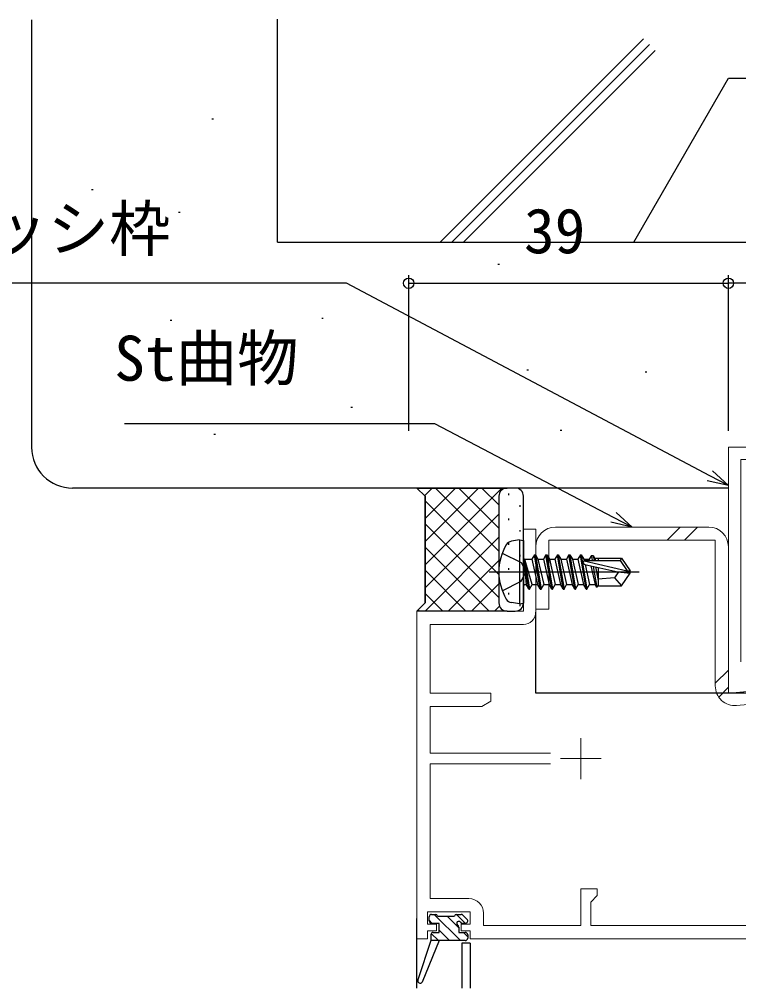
# Model space of a CAD drawing. Units: millimetres, scale not verified. Extents: x -437 to 438, y -554 to 551.
# Drawn here: x -322.4 to -234.6, y 348.7 to 466.6 of the extents above; entities that cross this region are included whole.
import ezdxf
from ezdxf.enums import TextEntityAlignment as Align

# ---------------------------------------------------------------- set-up
doc = ezdxf.new("R2010")
doc.units = ezdxf.units.MM
doc.header["$LTSCALE"] = 4
doc.layers.add('0-2_YKK_11', color=7, linetype='Continuous', lineweight=18)
for name, color, linetype in [('0-3_YKK_12', 2, 'Continuous'), ('0-4_YKK_13', 4, 'Continuous'), ('0-6_YKK_D', 6, 'Continuous'), ('0-8_YSS_K', 3, 'Continuous')]:
    doc.layers.add(name, color=color, linetype=linetype)
doc.styles.add('ＭＳ ゴシック', font='')
doc.styles.get('ＭＳ ゴシック').set_extended_font_data('MS Gothic')

msp = doc.modelspace()

# ---------------------------------------------------------------- linework, layer by layer
at = {"layer": '0-2_YKK_11', "color": 1}
for p, q in [((-238.3, 404.637), (-257, 404.637)), ((-243.387, 403.037), (-241.787, 404.637)), ((-241.264, 403.037), (-239.664, 404.637)), ((-237.5, 385.589), (-235.9, 387.189)), ((-237.075, 383.892), (-235.881, 385.085))]:
    msp.add_line(p, q, dxfattribs=at)
at = {"layer": '0-2_YKK_11', "color": 211}
for p, q in [((-253.9, 378.885), (-253.9, 373.885)), ((-256.4, 376.385), (-251.4, 376.385))]:
    msp.add_line(p, q, dxfattribs=at)
at = {"layer": '0-2_YKK_11', "color": 4}
msp.add_lwpolyline([(-234.4, 388.203), (-234.4, 412.883), (-229.9, 412.883), (-229.9, 414.383), (-235.9, 414.383), (-235.9, 384.383), (-197.4, 387.751), (-197.4, 369.383), (-175.9, 369.383), (-175.9, 384.383), (-155.9, 384.383), (-155.9, 387.383), (-157.4, 387.383), (-157.4, 385.883), (-175.9, 385.883), (-175.9, 414.383), (-181.9, 414.383), (-181.9, 412.883), (-177.4, 412.883), (-177.4, 372.883)], dxfattribs=at)
at = {"layer": '0-2_YKK_11', "color": 211}
for points in [[(-267.4, 355.385), (-268.5, 355.385), (-268.5, 356.185), (-267.4, 356.185), (-267.4, 357.685), (-272.6, 357.685), (-272.6, 356.185), (-271.5, 356.185), (-271.5, 355.385), (-272.6, 355.385), (-272.6, 354.385), (-273.9, 354.385), (-273.9, 394.385), (-260.9, 394.385), (-260.9, 404.385), (-259.4, 404.385), (-259.4, 394.255)], [(-260.9, 392.755), (-272.27, 392.755), (-272.27, 384.385), (-264.9, 384.385), (-264.9, 383.385), (-265.991, 382.755), (-272.27, 382.755), (-272.27, 377.035), (-257.6, 377.035)], [(-257.6, 375.735), (-272.27, 375.735), (-272.27, 359.315), (-267.57, 359.315)], [(-265.77, 357.515), (-265.77, 356.015), (-253.9, 356.015), (-253.9, 360.485), (-251.9, 360.485), (-251.9, 359.685), (-252.7, 358.885), (-252.7, 356.015), (-227.25, 356.015)], [(-219.63, 347.485), (-219.63, 354.385), (-267.4, 354.385), (-267.4, 355.385)]]:
    msp.add_lwpolyline(points, dxfattribs=at)
at = {"layer": '0-2_YKK_11', "color": 1}
for points in [[(-259.4, 402.237), (-259.4, 394.637), (-257.8, 394.637), (-257.8, 403.037), (-237.5, 403.037), (-237.5, 385.256)], [(-234.891, 382.865), (-215.9, 384.527), (-216.039, 386.121), (-235.9, 384.383), (-235.9, 402.237)]]:
    msp.add_lwpolyline(points, dxfattribs=at)
for centre, start, end in [((-257, 402.237), 90, 180), ((-238.3, 402.237), 0, 90), ((-235.1, 385.256), 180, 275)]:
    msp.add_arc(centre, 2.4, start, end, dxfattribs=at)
at = {"layer": '0-2_YKK_11', "color": 211}
for centre, radius, start, end in [((-260.9, 394.255), 1.5, 270.00001, 359.99999), ((-267.57, 357.515), 1.8, 0.00001, 89.99999)]:
    msp.add_arc(centre, radius, start, end, dxfattribs=at)
at = {"layer": '0-3_YKK_12'}
for p, q in [((-273.9, 348.382), (-273.9, 356.885)), ((-268.4, 353.882), (-268.4, 348.382)), ((-267.4, 353.882), (-268.4, 353.882)), ((-267.4, 353.882), (-267.4, 348.382))]:
    msp.add_line(p, q, dxfattribs=at)
msp.add_lwpolyline([(-203.9, 384.385), (-259.4, 384.385), (-259.4, 394.255)], dxfattribs=at)
at = {"layer": '0-4_YKK_13'}
for p, q in [((-273.9, 409.398), (-262.9, 409.398)), ((-272.964, 408.462), (-272.027, 409.398)), ((-272.9, 405.697), (-269.199, 409.398)), ((-272.9, 402.869), (-266.371, 409.398)), ((-272.9, 400.04), (-263.542, 409.398)), ((-271.62, 409.398), (-263.9, 401.678)), ((-268.791, 409.398), (-263.9, 404.507)), ((-265.963, 409.398), (-263.9, 407.335)), ((-263.135, 409.398), (-263.112, 409.375)), ((-261.9, 409.398), (-262.9, 409.398)), ((-263.9, 408.398), (-263.9, 395.385)), ((-263.9, 408.398), (-263.9, 395.385)), ((-262.741, 408.719), (-262.741, 408.519)), ((-260.9, 395.385), (-260.9, 408.398)), ((-272.9, 407.85), (-263.9, 398.85)), ((-261.326, 407.304), (-261.326, 407.104)), ((-272.9, 397.212), (-263.9, 406.212)), ((-262.741, 405.689), (-262.741, 405.489)), ((-272.9, 405.021), (-263.9, 396.021)), ((-272.898, 394.385), (-263.9, 403.383)), ((-261.326, 404.274), (-261.326, 404.074)), ((-272.9, 402.193), (-265.092, 394.385)), ((-262.741, 402.659), (-262.741, 402.459)), ((-261.4, 403.072), (-262.375, 402.9)), ((-261.4, 403.072), (-261.4, 395.248)), ((-261.4, 403.072), (-260.9, 402.984)), ((-260.9, 402.984), (-260.9, 395.336)), ((-261.326, 401.244), (-261.326, 401.044)), ((-259.55, 401.26), (-259.868, 400.71)), ((-258.85, 397.06), (-259.55, 401.26)), ((-259.55, 401.26), (-259.45, 401.26)), ((-259.45, 401.26), (-259.132, 400.71)), ((-259.45, 401.26), (-258.75, 397.06)), ((-258.15, 401.26), (-258.468, 400.71)), ((-257.45, 397.06), (-258.15, 401.26)), ((-258.15, 401.26), (-258.05, 401.26)), ((-258.05, 401.26), (-257.35, 397.06)), ((-256.75, 401.26), (-257.068, 400.71)), ((-256.05, 397.06), (-256.75, 401.26)), ((-256.75, 401.26), (-256.65, 401.26)), ((-256.65, 401.26), (-255.95, 397.06)), ((-255.35, 401.26), (-255.668, 400.71)), ((-254.65, 397.06), (-255.35, 401.26)), ((-255.35, 401.26), (-255.25, 401.26)), ((-255.25, 401.26), (-254.55, 397.06)), ((-253.95, 401.26), (-254.268, 400.71)), ((-253.25, 397.06), (-253.95, 401.26)), ((-253.95, 401.26), (-253.85, 401.26)), ((-253.85, 401.26), (-253.15, 397.06)), ((-252.608, 401.16), (-252.868, 400.71)), ((-252.608, 401.16), (-252.392, 401.16)), ((-252.608, 401.16), (-252.509, 400.56)), ((-252.392, 401.16), (-252.276, 400.56)), ((-252.219, 400.86), (-248.945, 400.86)), ((-251.8, 400.86), (-251.8, 400.56)), ((-248.945, 400.86), (-249.105, 400.56)), ((-248.945, 400.86), (-247.9, 399.31)), ((-270.07, 394.385), (-263.9, 400.555)), ((-260.25, 397.06), (-260.85, 400.66)), ((-260.85, 400.66), (-260.75, 400.66)), ((-260.85, 400.66), (-260.568, 397.61)), ((-260.75, 400.66), (-260.15, 397.06)), ((-259.832, 397.61), (-260.75, 400.66)), ((-260.7, 400.71), (-259.868, 400.71)), ((-259.868, 400.71), (-259.168, 397.61)), ((-259.132, 400.71), (-258.432, 397.61)), ((-259.132, 400.71), (-258.468, 400.71)), ((-258.468, 400.71), (-257.768, 397.61)), ((-257.732, 400.71), (-257.068, 400.71)), ((-257.068, 400.71), (-256.368, 397.61)), ((-256.332, 400.71), (-255.668, 400.71)), ((-255.668, 400.71), (-254.968, 397.61)), ((-254.932, 400.71), (-254.268, 400.71)), ((-254.268, 400.71), (-253.568, 397.61)), ((-253.532, 400.71), (-252.868, 400.71)), ((-253.51, 400.503), (-248.262, 399.31)), ((-253.407, 400.069), (-249.406, 399.16)), ((-253.387, 400.065), (-252.832, 397.61)), ((-252.868, 400.71), (-252.833, 400.557)), ((-252.686, 399.906), (-252.168, 397.61)), ((-252.39, 399.838), (-251.965, 397.26)), ((-252.124, 399.778), (-251.8, 398.112)), ((-251.8, 399.704), (-251.8, 397.46)), ((-272.9, 399.364), (-267.921, 394.385)), ((-265.1, 399.16), (-246.79, 399.16)), ((-262.741, 399.629), (-262.741, 399.429)), ((-249.406, 399.16), (-247.9, 399.16)), ((-249.406, 399.16), (-247.9, 399.01)), ((-248.945, 397.46), (-247.9, 399.01)), ((-248.262, 399.31), (-247.9, 399.31)), ((-247.9, 399.01), (-247.9, 399.31)), ((-267.241, 394.385), (-263.9, 397.726)), ((-261.326, 398.214), (-261.326, 398.014)), ((-260.7, 397.61), (-260.568, 397.61)), ((-260.25, 397.06), (-260.568, 397.61)), ((-260.15, 397.06), (-259.832, 397.61)), ((-259.832, 397.61), (-259.168, 397.61)), ((-258.85, 397.06), (-259.168, 397.61)), ((-258.75, 397.06), (-258.432, 397.61)), ((-258.432, 397.61), (-257.768, 397.61)), ((-257.45, 397.06), (-257.768, 397.61)), ((-257.35, 397.06), (-257.032, 397.61)), ((-257.032, 397.61), (-256.368, 397.61)), ((-256.05, 397.06), (-256.368, 397.61)), ((-255.95, 397.06), (-255.632, 397.61)), ((-255.632, 397.61), (-254.968, 397.61)), ((-254.65, 397.06), (-254.968, 397.61)), ((-254.55, 397.06), (-254.232, 397.61)), ((-254.232, 397.61), (-253.568, 397.61)), ((-253.25, 397.06), (-253.568, 397.61)), ((-253.15, 397.06), (-252.832, 397.61)), ((-252.832, 397.61), (-252.168, 397.61)), ((-251.965, 397.26), (-252.168, 397.61)), ((-251.871, 397.46), (-251.965, 397.26)), ((-251.871, 397.46), (-248.945, 397.46)), ((-249.8, 398.46), (-248.945, 397.46)), ((-272.9, 396.536), (-270.749, 394.385)), ((-262.741, 396.599), (-262.741, 396.399)), ((-260.25, 397.06), (-260.15, 397.06)), ((-260.25, 397.06), (-260.15, 397.06)), ((-258.85, 397.06), (-258.75, 397.06)), ((-257.45, 397.06), (-257.35, 397.06)), ((-256.05, 397.06), (-255.95, 397.06)), ((-254.65, 397.06), (-254.55, 397.06)), ((-253.25, 397.06), (-253.15, 397.06)), ((-264.413, 394.385), (-263.815, 394.983)), ((-261.4, 395.248), (-262.375, 395.42)), ((-261.4, 395.248), (-260.9, 395.336)), ((-261.326, 395.184), (-261.326, 394.984)), ((-273.739, 394.546), (-273.577, 394.385)), ((-262.9, 394.385), (-261.9, 394.385)), ((-272.1, 357.382), (-271.6, 357.382)), ((-268.574, 354.182), (-271.774, 357.382)), ((-269.1, 357.382), (-268.5, 357.382)), ((-267.98, 356.282), (-269.08, 357.382)), ((-268.288, 357.294), (-267.788, 356.794)), ((-272.4, 356.582), (-272.4, 357.082)), ((-272.021, 356.282), (-272.4, 356.661)), ((-271.4, 357.182), (-269.3, 357.182)), ((-268.8, 355.755), (-270.227, 357.182)), ((-268, 356.282), (-268.339, 356.282)), ((-272.2, 354.882), (-272.2, 354.182)), ((-271.268, 354.182), (-272.143, 355.057)), ((-271.9, 355.182), (-271.2, 355.182)), ((-269.921, 354.182), (-271.2, 355.461)), ((-268.8, 355.821), (-268.8, 355.182)), ((-268.8, 355.182), (-268, 355.182)), ((-267.7, 354.655), (-268.227, 355.182)), ((-267.7, 354.882), (-267.7, 354.482)), ((-272.2, 354.182), (-273.785, 349.376)), ((-271.2, 354.182), (-273.254, 349.111)), ((-268, 354.182), (-272.2, 354.182))]:
    msp.add_line(p, q, dxfattribs=at)
for points in [[(-262.9, 394.385), (-273.9, 394.385), (-272.9, 395.385), (-272.9, 408.398), (-273.9, 409.398), (-272.9, 408.398), (-272.9, 395.385), (-273.9, 394.385)], [(-263.479, 401.46), (-261.163, 400.305), (-260.554, 399.16)], [(-258.05, 401.26), (-257.732, 400.71), (-257.032, 397.61)], [(-256.65, 401.26), (-256.332, 400.71), (-255.632, 397.61)], [(-255.25, 401.26), (-254.932, 400.71), (-254.232, 397.61)], [(-253.85, 401.26), (-253.532, 400.71), (-253.489, 400.518)], [(-252.392, 401.16), (-252.132, 400.71), (-252.099, 400.56)], [(-253.352, 400.56), (-249.105, 400.56), (-248.262, 399.31)], [(-263.479, 396.86), (-261.163, 398.015), (-260.554, 399.16)], [(-249.299, 399.16), (-249.8, 398.46), (-251.8, 398.26)], [(-271.2, 355.182), (-271.2, 356.282), (-272.1, 356.282)]]:
    msp.add_lwpolyline(points, dxfattribs=at)
for centre, radius, start, end in [((-262.9, 408.398), 1, 90, 180), ((-262.9, 408.398), 1, 90, 180), ((-261.9, 408.398), 1, 0, 90), ((-257.4, 399.16), 6.5, 149.36409, 210.63591), ((-262.218, 402.014), 0.9, 100, 149.36409), ((-260.7, 400.91), 0.2, 180, 270), ((-253.352, 400.312), 0.248, 90, 257.19096), ((-260.7, 397.41), 0.2, 90, 180), ((-262.9, 395.385), 1, 180, 270), ((-262.9, 395.385), 1, 180, 270), ((-262.218, 396.306), 0.9, 210.63591, 260), ((-261.9, 395.385), 1, 270, 0), ((-272.1, 357.082), 0.3, 90, 180), ((-271.6, 357.182), 0.2, 0, 90), ((-269.1, 357.182), 0.2, 90, 180), ((-268.5, 357.082), 0.3, 45, 90), ((-272.1, 356.582), 0.3, 180, 270), ((-268.8, 356.282), 0.25, 33.05573, 236.94427), ((-269.1, 355.821), 0.3, 0, 56.94427), ((-268.339, 356.582), 0.3, 213.05573, 270), ((-268, 356.582), 0.3, 270, 45), ((-271.9, 354.882), 0.3, 90, 180), ((-268, 354.882), 0.3, 0, 90), ((-268, 354.482), 0.3, 270, 0), ((-273.5, 349.282), 0.3, 161.7488, 325.24686)]:
    msp.add_arc(centre, radius, start, end, dxfattribs=at)
at = {"layer": '0-6_YKK_D'}
for p, q in [((-274.9, 416.383), (-274.9, 435.383)), ((-235.9, 426.385), (-235.9, 435.383)), ((-235.9, 416.383), (-235.9, 435.383)), ((-274.9, 434.383), (-235.9, 434.383)), ((-175.9, 434.383), (-235.9, 434.383))]:
    msp.add_line(p, q, dxfattribs=at)
for points in [[(-235.9, 409.702), (-238.153, 410.896), (-282.494, 434.383), (-373.585, 434.383)], [(-247.65, 404.637), (-249.909, 405.82), (-271.716, 417.243), (-309.553, 417.243)], [(-237.834, 411.499), (-235.9, 409.702), (-238.473, 410.292)], [(-249.592, 406.425), (-247.65, 404.637), (-250.226, 405.215)]]:
    msp.add_lwpolyline(points, dxfattribs=at)
for centre in [(-274.9, 434.383), (-235.9, 434.383), (-235.9, 434.383)]:
    msp.add_circle(centre, 0.637, dxfattribs=at)
at = {"layer": '0-8_YSS_K'}
for p, q in [((-320.9, 466.515), (-320.9, 414.383)), ((-290.9, 439.383), (-290.9, 466.581)), ((-271.063, 439.383), (-246.244, 464.202)), ((-269.649, 439.383), (-245.537, 463.495)), ((-268.234, 439.383), (-244.829, 462.788)), ((-247.447, 439.383), (-235.9, 459.383)), ((-235.9, 459.383), (-170.9, 459.383)), ((-298.924, 454.422), (-298.724, 454.422)), ((-313.598, 445.821), (-313.398, 445.821)), ((-302.972, 443.038), (-302.772, 443.038)), ((-264.011, 436.713), (-263.811, 436.713)), ((-303.984, 429.882), (-303.784, 429.882)), ((-285.515, 430.135), (-285.315, 430.135)), ((-260.469, 423.81), (-260.269, 423.81)), ((-246.048, 423.557), (-245.848, 423.557)), ((-281.974, 419.256), (-281.774, 419.256)), ((-256.421, 416.473), (-256.221, 416.473)), ((-298.671, 415.967), (-298.471, 415.967)), ((-235.9, 409.383), (-315.9, 409.383))]:
    msp.add_line(p, q, dxfattribs=at)
msp.add_lwpolyline([(-290.9, 439.383), (-170.9, 439.383), (-170.9, 466.581)], dxfattribs=at)
msp.add_arc((-315.9, 414.383), 5, 180, 270, dxfattribs=at)

# ---------------------------------------------------------------- texts
at = {"layer": '0-6_YKK_D', "style": 'ＭＳ ゴシック'}
for s, p in [('既設アルミサッシ枠', (-371.451, 436.645)), ('39', (-260.833, 436.383)), ('St曲物', (-310.819, 420.834))]:
    msp.add_text(s, height=5.499, dxfattribs=at).set_placement(p, align=Align.BOTTOM_LEFT)

doc.saveas('drawing.dxf')
